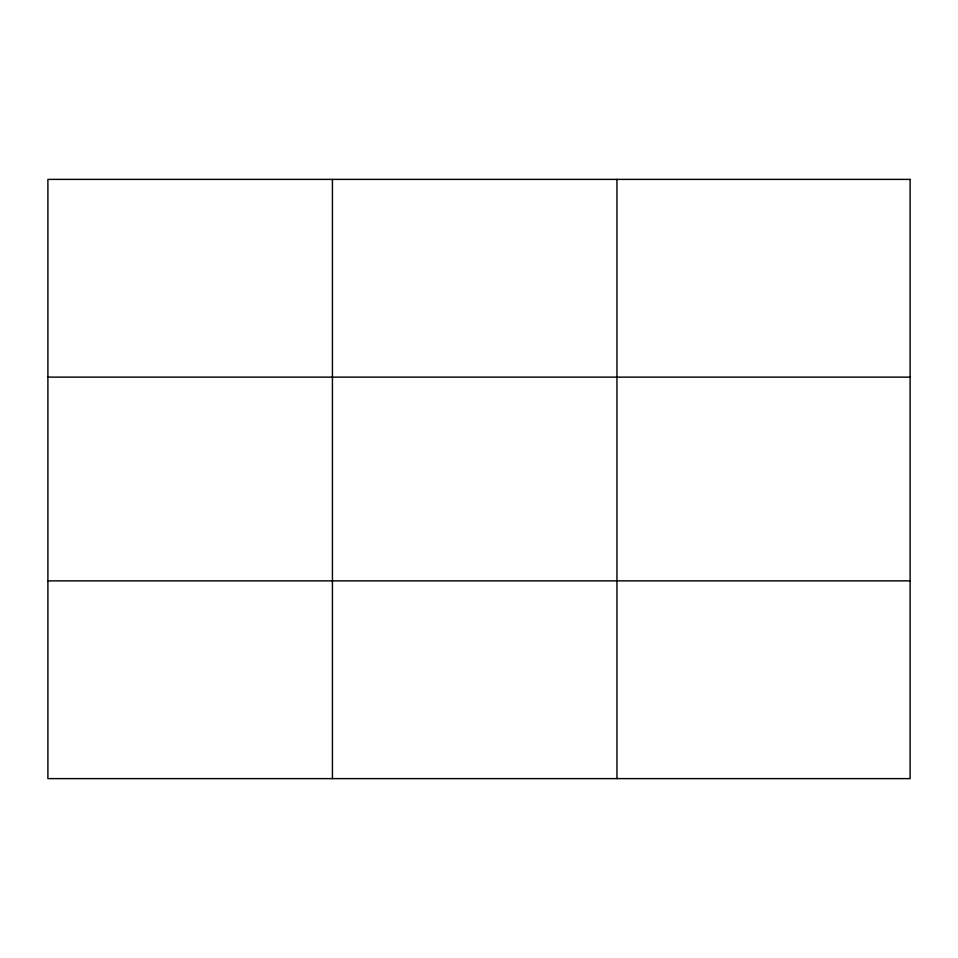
<?xml version="1.0" encoding="UTF-8"?>
<svg xmlns="http://www.w3.org/2000/svg" width="958" height="958" viewBox="0 0 958 958"><rect width="100%" height="100%" fill="white"/><g stroke="black" fill="none" stroke-linecap="round" stroke-linejoin="round"><path stroke-width="1.44" d="M332.426 179.386L332.426 778.615M616.952 179.386L616.952 778.615M47.9 377.129L910.1 377.129M47.9 580.871L910.1 580.871M910.1 179.386L910.1 778.615L47.9 778.615L47.9 179.386L910.1 179.386"/></g></svg>
